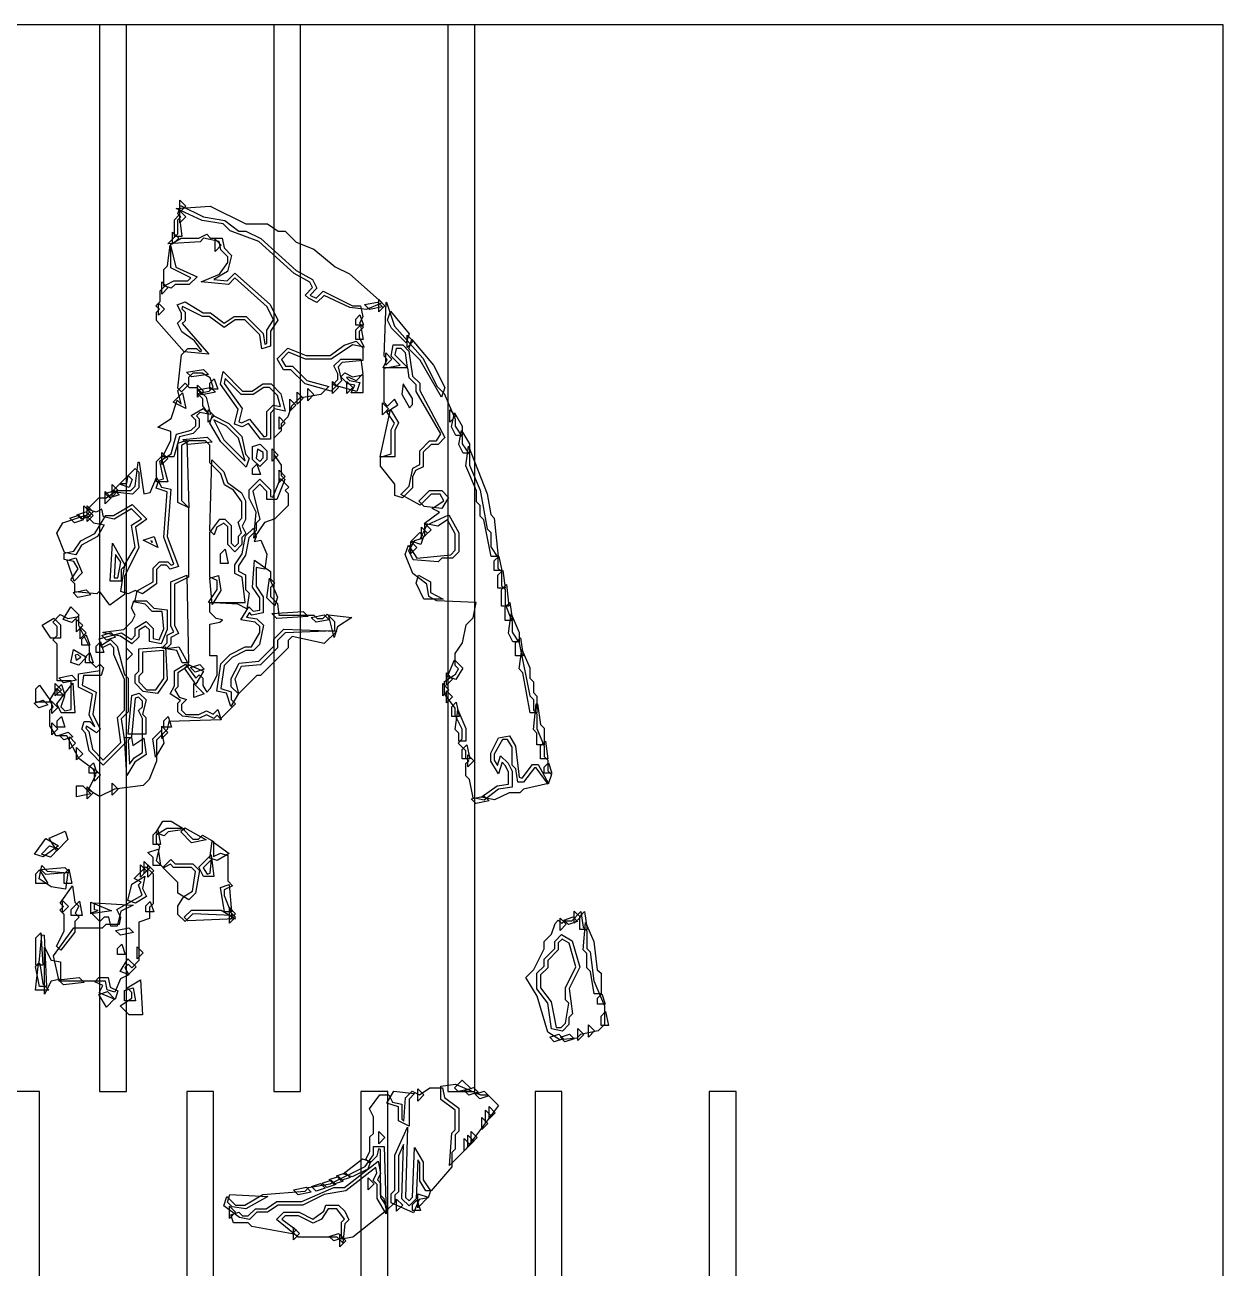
# Model space of a CAD drawing. Header units: millimetres. Extents: x 0 to 283, y 0 to 283.
# Drawn here: x 124 to 282.8, y 118 to 282.8 of the extents above; entities that cross this region are included whole.
import ezdxf

# ---------------------------------------------------------------- set-up
doc = ezdxf.new("R2010")
doc.units = ezdxf.units.MM
for name, color, linetype in [('CUT_OUTLINE', 5, 'Continuous'), ('CUT_SLOT', 1, 'Continuous'), ('ENG_D', 3, 'Continuous'), ('ENG_K', 2, 'Continuous'), ('ENG_L', 4, 'Continuous')]:
    doc.layers.add(name, color=color, linetype=linetype)

msp = doc.modelspace()

# ---------------------------------------------------------------- linework, layer by layer
at = {"layer": 'CUT_OUTLINE'}
msp.add_lwpolyline([(0, 0), (282.84, 0), (282.84, 282.84), (0, 282.84), (0, 0)], close=True, dxfattribs=at)
at = {"layer": 'CUT_SLOT'}
for points in [[(133.87, 141.42), (137.43, 141.42), (137.43, 282.84), (133.87, 282.84), (133.87, 141.42)], [(156.96, 141.42), (160.52, 141.42), (160.52, 282.84), (156.96, 282.84), (156.96, 141.42)], [(180.05, 141.42), (183.62, 141.42), (183.62, 282.84), (180.05, 282.84), (180.05, 141.42)], [(122.32, 0), (125.88, 0), (125.88, 141.42), (122.32, 141.42), (122.32, 0)], [(145.41, 0), (148.98, 0), (148.98, 141.42), (145.41, 141.42), (145.41, 0)], [(168.51, 0), (172.07, 0), (172.07, 141.42), (168.51, 141.42), (168.51, 0)], [(191.6, 0), (195.16, 0), (195.16, 141.42), (191.6, 141.42), (191.6, 0)], [(214.69, 0), (218.26, 0), (218.26, 141.42), (214.69, 141.42), (214.69, 0)]]:
    msp.add_lwpolyline(points, close=True, dxfattribs=at)
at = {"layer": 'ENG_D'}
for points in [[(138.59, 201.86), (138.59, 202.84), (140.04, 203.71), (140.95, 202.8), (140.95, 201.48), (141.75, 201.32), (142.36, 202.74), (142.15, 205.06), (140.85, 205.06), (139.89, 206.02), (138.55, 206.29), (138.85, 207.81), (140.95, 208.97), (140.95, 210.82), (141.8, 211.66), (142.93, 211.66), (143.37, 211.22), (143.71, 211.34), (142.36, 214.93), (142.82, 220.92), (141.36, 221.41), (141.71, 222.45), (142.33, 222.66), (141.87, 224.97), (143.34, 225.95), (144.06, 228.59), (146.01, 229.08), (146.61, 229.67), (146.61, 230.42), (145.99, 231.04), (147.59, 231.99), (148.3, 231.28), (147.55, 232.33), (147.55, 233.25), (146.84, 233.96), (148.38, 234.27), (148.93, 234.82), (148.53, 236.02), (147.48, 236.65), (146.23, 236.65), (145.66, 236.08), (145.66, 235.13), (144.72, 234.19), (144.24, 234.67), (144.73, 239.11), (145.57, 239.94), (146.7, 239.94), (147.14, 239.51), (147.41, 239.6), (146.44, 240.95), (144.77, 242.14), (144.2, 243.29), (144.72, 243.81), (144.72, 244.6), (144.15, 245.74), (145.22, 246.1), (147.61, 244.66), (148.57, 244.66), (150.39, 243.3), (151.72, 244.19), (153.3, 244.19), (155.55, 241.94), (155.76, 240.49), (156.03, 240.59), (156.03, 242.37), (156.94, 243.73), (156.08, 245.46), (151.8, 249.28), (150.94, 248.42), (147.31, 248.75), (149.75, 249.8), (150.85, 251.33), (150.85, 252.1), (149.93, 253.03), (149.71, 254.12), (147.63, 254.54), (147.18, 254.09), (142.93, 253.81), (144.25, 255.13), (144.25, 257.01), (144.62, 257.39), (144.22, 257.79), (144.58, 258.9), (147.62, 257.38), (150.47, 256.9), (152.34, 255.5), (153.26, 255.5), (155.23, 254.52), (159.94, 250.27), (162.11, 249.07), (162.69, 247.91), (161.79, 247.02), (161.83, 246.97), (162.59, 246.6), (163.53, 247.54), (167.4, 245.6), (168.48, 245.6), (168.77, 244.15), (168.34, 243.29), (168.86, 242.77), (168.29, 242.2), (168.29, 241.41), (168.95, 240.09), (167.4, 240.4), (164.59, 238.53), (161.17, 238.53), (158.92, 239.43), (157.98, 238.49), (158.53, 237.59), (159.43, 237.59), (161.34, 235.68), (164.27, 234.88), (163.22, 233.83), (160.39, 233.36), (159.31, 232.28), (158.83, 230.86), (157.92, 229.95), (157.92, 229), (156.98, 228.06), (156.98, 225.87), (157.92, 224.46), (157.92, 223.07), (158.43, 222.56), (157.37, 219.91), (156.03, 219.91), (156.03, 220.99), (155.09, 221.93), (154.17, 221.02), (155.12, 217.25), (154.62, 216.75), (154.62, 215.81), (153.66, 214.84), (153.19, 212.51), (152.26, 211.12), (152.26, 210.39), (153.21, 209.92), (153.21, 207.99), (153.69, 207.5), (153.39, 205.41), (152.2, 206.01), (148.31, 206.27), (149.44, 207.96), (149.44, 209.16), (148.49, 209.63), (148.49, 215.51), (149.79, 217.32), (150.48, 217.32), (151.32, 216.47), (151.32, 214.12), (151.79, 213.64), (152.26, 214.12), (152.26, 215.06), (152.7, 215.5), (152.23, 216.91), (152.74, 217.42), (152.74, 219.6), (151.63, 221.15), (150.42, 221.87), (149.94, 223.32), (148.49, 224.76), (148.49, 227.12), (147.92, 227.69), (145.73, 227.69), (144.72, 227.08), (144.72, 219.77), (145.66, 218.83), (145.66, 209.63), (143.78, 208.69), (143.78, 203.23), (144.33, 202.13), (143.31, 201.62), (143.31, 200.72), (142.72, 200.13), (144.38, 200.37), (145.74, 197.91), (144.25, 196.92), (144.25, 195.06), (143.84, 194.65), (144.41, 193.71), (145.39, 193.38), (144.72, 192.71), (144.72, 191.96), (145.29, 191.39), (147.02, 191.39), (148.02, 191.89), (148.92, 191.44), (149.54, 192.06), (149.99, 190.69), (143.03, 190.45), (142.82, 189.39), (141.42, 187.99), (141.42, 185.22), (140.44, 182.77), (139.65, 181.97), (135.83, 181.5), (133.87, 180.51), (132.39, 181.4), (133.38, 183.38), (132.99, 184.16), (131.1, 185.58), (129.5, 188.56), (128.09, 188.56), (127.28, 189.91), (127.28, 191.96), (127.7, 192.38), (127.25, 193.29), (128.18, 194.83), (129.2, 193.81), (128.73, 192.4), (129.24, 191.88), (130.11, 192.05), (130.11, 195.87), (128.22, 195.87), (128.22, 200.72), (127.65, 201.29), (128.22, 201.86), (128.22, 203.08), (127.65, 203.65), (128.65, 204.64), (129.67, 204.13), (131.05, 204.41), (131.05, 203.23), (132.46, 200.4), (132.46, 198.56), (133.41, 197.62), (133.88, 198.09), (134.38, 197.58), (134.05, 196.58), (131.73, 196.58), (131.54, 195.3), (133.43, 194.35), (132.95, 191.43), (133.93, 189.46), (133.44, 188.97), (132.12, 189.84), (132.03, 189.57), (132.45, 189.15), (132.92, 186.79), (134.35, 185.36), (136.69, 187.7), (136.22, 191), (137.18, 191.96), (137.18, 196.06), (135.76, 199.36), (135.76, 200.25), (135.25, 200.77), (134.21, 200.25), (133.81, 201.45), (136.75, 202.25), (138.09, 201.36), (138.59, 201.86)], [(150, 253.62), (149.2, 252.81), (149.2, 254.42), (150, 253.62)], [(142.85, 250.9), (143.24, 253.61), (143.26, 253.61), (143.98, 250.72), (146.78, 249.45), (145.76, 248.43), (143.88, 248.43), (143.37, 247.92), (142.36, 248.26), (142.36, 250.41), (142.85, 250.9)], [(142.13, 248.76), (142.93, 247.96), (142.13, 247.15), (142.13, 248.76)], [(141.66, 244.33), (141.66, 245.94), (142.46, 245.13), (141.66, 244.33)], [(168.99, 245.75), (170.73, 246.09), (171.36, 245.46), (169.63, 245.11), (168.99, 245.75)], [(174.72, 237.35), (171.45, 237.35), (172.01, 238.48), (171.59, 238.91), (171.87, 246.06), (171.92, 246.06), (172.98, 242.89), (176.74, 238.66), (178.62, 234.9), (179.57, 233.95), (181.02, 230.57), (181.02, 229.65), (181.96, 228.23), (181.96, 227.29), (182.9, 225.87), (182.9, 224.44), (184.31, 221.16), (185.25, 216.02), (185.73, 215.53), (185.73, 213.62), (186.68, 212.2), (186.68, 210.82), (187.15, 210.34), (187.15, 208.46), (187.62, 207.99), (187.62, 206.05), (188.56, 203.69), (188.56, 202.3), (189.49, 200.91), (190.9, 193.86), (191.39, 193.37), (191.39, 191.96), (191.86, 191.49), (191.86, 189.55), (192.8, 187.19), (192.8, 185.83), (193.28, 185.36), (193.28, 183.95), (193.78, 183.44), (193.36, 182.17), (191.74, 184.32), (191.51, 184.32), (190.09, 182.43), (189.3, 182.43), (189.05, 184.21), (188.56, 184.69), (188.56, 187.08), (187.96, 188.09), (187.29, 188.09), (186.2, 186.14), (186.2, 185.33), (186.61, 184.64), (187.04, 185.93), (188.05, 184.93), (188.56, 183.9), (188.56, 181.76), (186.77, 181.5), (184.85, 180.06), (183.41, 180.35), (182.92, 182.79), (182.43, 183.28), (182.43, 184.89), (182.81, 185.26), (182.43, 185.64), (182.43, 186.58), (181.39, 187.62), (181.96, 188.19), (181.96, 189.45), (181.02, 191.33), (181.02, 192.25), (179.61, 194.14), (179.61, 195.76), (181.07, 196.74), (181.44, 197.47), (181.02, 197.89), (181.02, 199.48), (181.98, 200.91), (182.45, 203.29), (183.39, 204.23), (183.8, 206.25), (178.6, 206.48), (177.5, 207.03), (177.26, 208.7), (175.4, 210.1), (174.4, 212.6), (174.82, 213.84), (175.95, 212.14), (180.44, 212.59), (181.02, 213.17), (181.02, 215.37), (179.99, 217.22), (178.71, 216.36), (176.92, 216.72), (178.92, 218.22), (177.96, 218.7), (179.52, 219.75), (179, 220.62), (177.82, 220.62), (176.35, 219.15), (173.8, 220.56), (174.91, 221.68), (175.39, 224.08), (176.31, 224.53), (176.31, 226.37), (177.62, 227.69), (178.53, 227.69), (179.1, 228.63), (175.83, 234.22), (175.83, 235.13), (174.9, 236.06), (174.72, 237.35)], [(174.71, 237.39), (174.43, 239.36), (173.85, 239.94), (173.2, 239.94), (173.03, 239.08), (174.71, 237.39)], [(166.86, 236.15), (166.61, 236.07), (166.99, 235.68), (168.36, 235.41), (167.97, 234.24), (164.77, 235.11), (165.46, 235.8), (165.46, 236.59), (164.94, 237.63), (165.84, 238.53), (168.5, 238.53), (168.78, 236.56), (167.87, 235.65), (166.86, 236.15)], [(153.74, 230.58), (155.64, 228.2), (156.03, 228.33), (156.03, 231.56), (156.9, 232.42), (157.84, 232.24), (157.47, 233.7), (156.41, 234.76), (155.63, 234.76), (154.22, 233.82), (152.64, 233.82), (150.52, 235.93), (150.39, 235.28), (152.75, 231.98), (152.31, 230.2), (152.72, 230.06), (153.74, 230.58)], [(147.65, 234.29), (146.84, 233.48), (146.84, 235.09), (147.65, 234.29)], [(164.76, 235.56), (165.56, 234.76), (164.76, 233.95), (164.76, 235.56)], [(145.28, 231.98), (143.62, 232.81), (144.87, 234.06), (145.28, 231.98)], [(172.43, 231.86), (173.51, 230.06), (173.01, 229.05), (173.01, 225.57), (171.06, 225.57), (172.43, 231.86)], [(149.02, 230.46), (150.34, 227.83), (153.15, 225.01), (152.29, 228.04), (150.71, 229.62), (149.02, 230.46)], [(155.56, 226.14), (154.8, 226.6), (154.63, 225.41), (155.09, 224.96), (155.56, 225.43), (155.56, 226.14)], [(137.67, 223.09), (138.59, 224.01), (139.06, 223.54), (139.06, 221.46), (138.21, 220.61), (135.49, 220.91), (136.61, 222.03), (137.46, 222.03), (137.67, 223.09)], [(134.59, 220.95), (135.39, 220.15), (134.59, 219.34), (134.59, 220.95)], [(134.62, 220.72), (135.83, 221.12), (136.44, 220.51), (135.23, 220.11), (134.62, 220.72)], [(134.69, 217.79), (135.7, 217.79), (138.16, 219.26), (140.14, 217.28), (138.61, 216.26), (139.07, 213.51), (137.18, 209.72), (137.18, 207.3), (135.24, 205.91), (133.85, 207.77), (133.5, 207.41), (130.58, 207.67), (130.58, 208.73), (130.04, 209.27), (131.01, 210.72), (130.43, 211.69), (129.16, 211.94), (129.16, 212.8), (130.44, 213.05), (131.36, 214.44), (133.24, 215.38), (134.69, 217.79)], [(129.91, 217.42), (131.11, 217.82), (131.72, 217.21), (130.52, 216.81), (129.91, 217.42)], [(131.46, 217.28), (130.85, 217.89), (132.06, 218.29), (132.67, 217.69), (131.46, 217.28)], [(133.03, 218.26), (132.23, 217.46), (132.23, 219.07), (133.03, 218.26)], [(176.54, 214.63), (176.54, 216.24), (177.35, 215.43), (176.54, 214.63)], [(177.82, 215.9), (177.01, 215.1), (177.01, 216.71), (177.82, 215.9)], [(141.1, 215.02), (141.59, 213.55), (139.63, 214.53), (141.1, 215.02)], [(175.13, 212.74), (175.13, 214.35), (175.93, 213.55), (175.13, 212.74)], [(176.45, 213.96), (175.16, 214.39), (176.31, 215.53), (176.81, 215.02), (176.45, 213.96)], [(135.78, 209.54), (136.28, 209.54), (136.69, 211.61), (135.96, 212.63), (135.78, 209.54)], [(155.09, 203.08), (154.51, 203.66), (152.59, 203.94), (153.63, 205.68), (154.23, 205.08), (155.09, 205.25), (155.09, 206.88), (154.14, 208.3), (154.42, 211.86), (156.51, 210.37), (156.51, 209.4), (157.08, 208.83), (156.51, 208.26), (156.51, 207.04), (157.44, 206.11), (157.65, 204.59), (162.26, 204.59), (162.73, 204.12), (163.48, 204.12), (164.05, 204.69), (164.99, 203.74), (164.99, 202.48), (158.49, 202.24), (157.45, 201.19), (157.45, 200.25), (155.2, 198), (152.65, 197.77), (151.81, 196.08), (152.28, 194.18), (151.26, 192.48), (150.67, 194.25), (149.41, 194.5), (149.92, 198.1), (151.18, 199.36), (153.15, 200.35), (154.01, 200.35), (155.09, 202.29), (155.09, 203.08)], [(142.36, 199.87), (139.54, 199.66), (139.54, 196.95), (139.06, 196.48), (139.06, 195.73), (140.1, 194.69), (141.3, 194.69), (142.36, 196.18), (142.36, 199.87)], [(130.62, 199.25), (130.74, 198.6), (131.38, 198.98), (130.99, 199.37), (130.62, 199.25)], [(145.61, 198.03), (147.65, 197.16), (146.62, 195.44), (145.12, 197.54), (145.61, 198.03)], [(147.75, 194.12), (146.37, 193.66), (146.37, 195.49), (147.75, 194.12)], [(126.4, 193.31), (127.01, 192.7), (125.8, 192.3), (125.19, 192.91), (126.4, 193.31)], [(139, 193.71), (138.58, 193.57), (138.11, 188.46), (137.66, 188), (137.84, 184.8), (138.43, 185.67), (139.54, 186.34), (139.54, 190.86), (139.01, 191.91), (139.54, 192.43), (139.54, 193.18), (139, 193.71)], [(133.03, 181.02), (132.23, 180.21), (132.23, 181.82), (133.03, 181.02)], [(125.25, 172.88), (126.74, 174.97), (128.42, 173.97), (126.38, 172.51), (125.25, 172.88)], [(141.87, 173.88), (141.42, 174.32), (141.42, 175.5), (142.77, 176.31), (144.82, 176.31), (146.23, 174.89), (146.98, 174.89), (147.51, 175.42), (148.96, 174.55), (148.96, 172.56), (149.89, 173.02), (150.85, 172.7), (150.85, 169.33), (151.48, 168.7), (150.38, 168.15), (150.38, 167.39), (151.44, 164.74), (146.23, 164.99), (145.19, 163.95), (144.25, 164.89), (144.25, 166), (145.02, 167.28), (146.16, 167.97), (146.59, 170.57), (146.04, 171.12), (143.68, 171.12), (143.26, 171.54), (142.32, 171.07), (141.4, 171.99), (141.87, 173.88)], [(148.71, 172.19), (147.61, 171.08), (148.13, 170.22), (148.51, 170.35), (148.71, 172.19)], [(127.43, 168.54), (125.84, 169.6), (126.19, 171.36), (126.91, 170.64), (129.67, 170.39), (129.36, 168.26), (127.43, 168.54)], [(136.16, 165.56), (139.49, 167.46), (139.03, 168.83), (139.37, 169.17), (138.43, 169.64), (140.01, 171.22), (140.95, 170.27), (140.95, 166.31), (140.48, 165.84), (140.48, 164.35), (139.06, 163.88), (139.06, 158.77), (138.12, 157.82), (137.65, 158.29), (137.23, 157.87), (137.73, 156.87), (136.65, 156.33), (135.9, 154.56), (134.85, 154.91), (134.63, 156.03), (128.51, 156.03), (127.73, 159.39), (130.46, 163.11), (134.25, 163.11), (134.72, 163.58), (136.51, 163.58), (136.7, 164.49), (136.16, 165.56)], [(128.93, 165.13), (128.93, 166.74), (129.73, 165.93), (128.93, 165.13)], [(131.2, 166.65), (131.57, 164.76), (130.11, 164.76), (130.11, 165.56), (131.2, 166.65)], [(132.7, 166.53), (135.45, 165.35), (132.7, 164.96), (132.7, 166.53)], [(151.09, 165.32), (151.89, 164.52), (151.09, 163.72), (151.09, 165.32)], [(190.39, 156.54), (191.43, 157.59), (192.8, 160.33), (192.8, 161.32), (193.78, 162.29), (194.25, 163.7), (194.69, 164.15), (195.16, 163.67), (195.54, 164.05), (196.48, 164.05), (197.69, 165.26), (197.98, 163.22), (198.46, 162.73), (198.46, 160.38), (198.92, 159.92), (199.4, 156.1), (200.82, 152.78), (200.82, 150.28), (199.99, 149.45), (197.63, 148.98), (197.16, 148.5), (194.87, 148.25), (193.31, 149.29), (191.88, 154.05), (190.39, 156.54)], [(126.82, 155.33), (125.91, 155.33), (125.37, 158), (125.87, 158.5), (126.21, 162.17), (126.52, 162.16), (126.82, 155.33)], [(194.41, 149.91), (195.06, 149.91), (195.65, 150.49), (196.09, 153.13), (195.63, 153.58), (195.63, 155.15), (197.03, 157.94), (196.14, 161.07), (195.2, 161.63), (194.69, 161.12), (194.69, 160.18), (193.28, 158.77), (193.28, 157.82), (192.33, 156.88), (192.33, 155.17), (193.73, 153.31), (194.41, 149.91)], [(138.64, 153.44), (137.18, 153.44), (137.18, 154.79), (138.3, 155.16), (138.64, 153.44)], [(134.89, 154.65), (135.86, 153.68), (134.77, 152.59), (133.76, 154.28), (134.89, 154.65)], [(181.05, 142.37), (184.37, 140.95), (185.36, 140.95), (186.75, 139.56), (182.38, 133.72), (180.27, 131.62), (180.55, 135.87), (181.02, 136.33), (181.02, 138.95), (179.13, 140.36), (179.13, 142.1), (181.05, 142.37)], [(173.48, 139.37), (171.95, 139.88), (172.88, 141.44), (175.64, 141.13), (174.89, 140.38), (174.89, 136.8), (173.48, 137.5), (173.48, 139.37)], [(176.87, 140.95), (176.07, 140.15), (176.07, 141.75), (176.87, 140.95)], [(170.88, 136.1), (171.69, 135.29), (170.88, 134.49), (170.88, 136.1)], [(177.43, 127.31), (176.24, 127.07), (175.48, 125.32), (172.53, 126.66), (172.53, 127.85), (173.01, 128.32), (173.01, 132.99), (174.68, 136.68), (174.69, 136.68), (174.42, 127.37), (174.89, 126.91), (175.37, 127.38), (175.63, 133.97), (176.78, 132.06), (176.78, 129.71), (177.74, 128.26), (177.43, 127.31)], [(170.65, 127.21), (170.65, 129.07), (170.13, 129.59), (170.64, 130.61), (170.49, 131.34), (166.5, 128.24), (163.65, 127.76), (160.8, 126.34), (157.52, 126.34), (156.11, 125.39), (154.72, 125.39), (153.76, 124.43), (152.4, 124.7), (150.34, 126.25), (150.75, 127.48), (151.89, 126.34), (153.14, 126.34), (155.49, 127.75), (161.11, 128.21), (161.58, 128.68), (164.45, 129.16), (169.08, 131.47), (170.18, 133.01), (170.18, 134.11), (171.58, 134.11), (171.85, 125.2), (170.65, 127.21)], [(169.47, 128.36), (169.47, 129.97), (170.27, 129.16), (169.47, 128.36)], [(157.33, 124.43), (158.29, 125.39), (160.33, 125.39), (162.14, 124.49), (163.61, 125.54), (163.88, 126.34), (165.56, 126.34), (166.36, 125.53), (166.93, 124.4), (166.4, 123.87), (166.11, 121.34), (165.37, 122.09), (160.19, 122.09), (157.33, 124.43)]]:
    msp.add_lwpolyline(points, close=True, dxfattribs=at)
at = {"layer": 'ENG_K'}
for points in [[(143.78, 257.01), (144.43, 257.66), (144.75, 254.79), (143.78, 254.79), (143.78, 257.01)], [(145.29, 257.39), (144.49, 256.58), (144.49, 258.19), (145.29, 257.39)], [(144.35, 254.56), (143.54, 253.75), (143.54, 255.36), (144.35, 254.56)], [(167.82, 243.81), (168.39, 244.39), (168.85, 243.01), (167.82, 243.01), (167.82, 243.81)], [(167.82, 242.4), (168.44, 243.02), (168.81, 241.12), (167.82, 241.12), (167.82, 242.4)], [(171.83, 237.73), (171.83, 239.34), (172.63, 238.53), (171.83, 237.73)], [(148.29, 236.48), (146.05, 236.16), (145.4, 236.81), (147.63, 237.13), (148.29, 236.48)], [(149.07, 235.9), (149.53, 234.52), (148.49, 234.52), (148.49, 235.33), (149.07, 235.9)], [(147.47, 233.8), (146.84, 234.43), (148.57, 234.78), (149.21, 234.14), (147.47, 233.8)], [(160.85, 233.35), (160.04, 232.54), (160.04, 234.15), (160.85, 233.35)], [(162.26, 233.82), (161.46, 233.01), (161.46, 234.62), (162.26, 233.82)], [(159.9, 232.4), (159.1, 231.6), (159.1, 233.21), (159.9, 232.4)], [(158.49, 230.05), (157.68, 229.24), (157.68, 230.85), (158.49, 230.05)], [(145.42, 227.78), (145.68, 218.82), (144.25, 219.53), (144.25, 227.39), (145.42, 227.78)], [(148.11, 228.17), (148.78, 227.5), (145.58, 227.21), (144.91, 227.88), (148.11, 228.17)], [(156.74, 226.61), (157.55, 225.8), (156.74, 225), (156.74, 226.61)], [(153.21, 217.26), (152.76, 216.37), (153.26, 215.39), (152.74, 214.86), (152.74, 213.92), (151.79, 212.98), (150.85, 213.92), (150.85, 216.28), (150.34, 216.78), (149.4, 216.22), (149.07, 215.23), (148.49, 215.81), (148.74, 225.18), (150.35, 223.57), (150.81, 222.18), (152.69, 220.77), (153.21, 219.73), (153.21, 217.26)], [(136.51, 221.93), (137.65, 223.07), (138.16, 222.57), (137.8, 221.5), (136.51, 221.93)], [(158.49, 222.97), (157.68, 222.17), (157.68, 223.78), (158.49, 222.97)], [(135.53, 221.89), (136.33, 221.09), (135.53, 220.28), (135.53, 221.89)], [(131.76, 217.46), (131.76, 219.07), (132.56, 218.26), (131.76, 217.46)], [(143.31, 208.99), (145.42, 209.89), (145.67, 198.23), (144.8, 198.23), (144.09, 199.9), (142.1, 200.18), (142.84, 200.92), (142.84, 201.91), (143.7, 202.34), (143.31, 203.12), (143.31, 208.99)], [(149.92, 207.84), (148.79, 205.97), (148.48, 209.47), (149.63, 209.85), (149.92, 207.84)], [(157.08, 205.8), (156.02, 206.86), (156.39, 209.46), (157.47, 206.96), (157.08, 205.8)], [(175.82, 208.81), (176.17, 209.89), (177.72, 208.97), (177.72, 207.56), (179.43, 206.71), (176.87, 206.71), (175.82, 208.81)], [(130.34, 207.56), (132.07, 207.91), (132.71, 207.27), (130.97, 206.93), (130.34, 207.56)], [(129.05, 203.99), (130.06, 205.68), (131.15, 204.59), (130.17, 203.61), (129.05, 203.99)], [(161.52, 204.39), (157.36, 204.11), (156.68, 204.79), (160.84, 205.07), (161.52, 204.39)], [(162.56, 203.63), (161.92, 204.26), (163.65, 204.61), (164.29, 203.97), (162.56, 203.63)], [(167.31, 204.28), (165.43, 203.02), (164.96, 201.63), (164.21, 204.63), (167.31, 204.28)], [(131.05, 196.78), (133.88, 197.25), (133.88, 200.48), (135.33, 201.35), (136.21, 200.47), (137.16, 196.7), (137.65, 196.2), (137.65, 191.76), (136.72, 190.84), (137.19, 187.54), (134.35, 184.69), (132.48, 186.56), (132.01, 188.92), (131.49, 189.44), (131.82, 190.45), (132.56, 190.45), (133.25, 189.76), (132.46, 191.35), (132.91, 194.09), (131.05, 195.02), (131.05, 196.78)], [(156.98, 200.44), (156.98, 201.39), (158.3, 202.71), (165.3, 202.45), (163.65, 200.8), (159.41, 201.74), (158.86, 201.19), (158.86, 200.25), (155.19, 196.58), (154.72, 196.58), (152.26, 194.12), (151.32, 195.06), (151.32, 196.16), (152.35, 198.21), (154.99, 198.45), (156.98, 200.44)], [(130.07, 198.3), (130.41, 200.01), (132.14, 198.98), (131.11, 197.96), (130.07, 198.3)], [(139.06, 197.14), (139.06, 200.09), (142.59, 200.36), (142.84, 196.04), (141.53, 194.2), (139.66, 194.47), (138.59, 195.54), (138.59, 196.67), (139.06, 197.14)], [(147.14, 198.02), (147.75, 197.42), (146.54, 197.01), (145.93, 197.62), (147.14, 198.02)], [(182.02, 197.56), (181.12, 196.06), (179.99, 196.43), (180.94, 198.64), (182.02, 197.56)], [(180.65, 196.1), (179.84, 195.3), (179.84, 196.91), (180.65, 196.1)], [(125.39, 193.04), (125.39, 194.79), (125.9, 195.29), (127.5, 193.04), (125.39, 193.04)], [(127.99, 195.49), (128.79, 194.69), (127.99, 193.89), (127.99, 195.49)], [(179.37, 195.49), (180.17, 194.69), (179.37, 193.89), (179.37, 195.49)], [(179.84, 192.94), (179.84, 194.55), (180.65, 193.75), (179.84, 192.94)], [(127.51, 191.53), (127.51, 193.14), (128.32, 192.33), (127.51, 191.53)], [(181.16, 193.05), (181.54, 191.15), (180.55, 191.15), (180.55, 192.43), (181.16, 193.05)], [(181.49, 187.85), (181.49, 188.94), (181.01, 189.42), (181.38, 192.02), (182.43, 189.55), (182.43, 187.85), (181.49, 187.85)], [(127.51, 190.31), (128.32, 189.5), (127.51, 188.7), (127.51, 190.31)], [(142.93, 189.03), (142.13, 188.23), (142.13, 189.84), (142.93, 189.03)], [(142.36, 189.74), (142.36, 190.55), (142.94, 191.12), (143.4, 189.74), (142.36, 189.74)], [(142.04, 189.28), (142.38, 187.58), (141.28, 185.75), (140.94, 188.17), (142.04, 189.28)], [(189.49, 183.08), (189.89, 182.95), (191.27, 184.79), (192, 184.79), (193.4, 182.27), (190.09, 181.51), (189.6, 181.02), (188.15, 181.02), (186.24, 180.07), (184.45, 180.42), (186.59, 181.95), (188.09, 182.17), (188.09, 183.79), (187.66, 184.65), (187.25, 185.06), (186.74, 183.52), (185.73, 185.2), (185.73, 186.26), (186.75, 188.3), (188.21, 188.59), (189.03, 187.22), (189.49, 183.08)], [(182.58, 187.39), (182.96, 185.5), (181.96, 185.5), (181.96, 186.77), (182.58, 187.39)], [(182.67, 186.07), (183.47, 185.26), (182.67, 184.46), (182.67, 186.07)], [(131.62, 181.96), (132.71, 180.87), (130.81, 180.5), (130.81, 181.96), (131.62, 181.96)], [(183.77, 179.58), (183.13, 180.22), (184.87, 180.57), (185.5, 179.93), (183.77, 179.58)], [(143.37, 177.25), (145.18, 176.17), (142.95, 175.85), (142.43, 175.33), (141.3, 175.7), (142.23, 177.25), (143.37, 177.25)], [(129.31, 175.92), (129.67, 174.83), (128.18, 173.33), (127.17, 175), (129.31, 175.92)], [(144.62, 175.83), (145.15, 176.36), (147.99, 174.79), (146.06, 174.4), (144.62, 175.83)], [(140.95, 172.44), (140.28, 173.11), (141.61, 173.55), (141.93, 171.36), (140.95, 171.36), (140.95, 172.44)], [(149.46, 172.04), (148.47, 172.37), (148.79, 174.6), (151.04, 172.99), (149.46, 172.04)], [(139.3, 171.45), (140.1, 170.65), (139.3, 169.84), (139.3, 171.45)], [(140.58, 171.12), (139.77, 170.32), (139.77, 171.92), (140.58, 171.12)], [(140.24, 169.84), (140.24, 171.45), (141.05, 170.65), (140.24, 169.84)], [(148.67, 172.81), (148.99, 169.94), (147.64, 169.94), (147.03, 171.17), (148.67, 172.81)], [(125.39, 169), (125.39, 170.27), (125.91, 170.79), (126.99, 169), (125.39, 169)], [(130.16, 169), (129.16, 169), (129.16, 170.27), (129.78, 170.89), (130.16, 169)], [(128.17, 160.7), (129.16, 162.69), (129.16, 164.89), (128.6, 165.46), (129.07, 165.93), (128.62, 166.38), (130.26, 168.67), (130.57, 166.52), (131.1, 165.98), (130.63, 165.04), (131.15, 164.52), (130.58, 163.95), (130.58, 162.55), (128.72, 160.16), (128.17, 160.7)], [(140.58, 166.61), (141.04, 165.23), (140.01, 165.23), (140.01, 166.03), (140.58, 166.61)], [(133.17, 165.51), (133.17, 166.42), (138.31, 166.12), (136.67, 165.3), (136.18, 163.34), (135.34, 163.34), (135.1, 164.52), (134.45, 164.52), (133.88, 163.95), (132.74, 165.09), (133.67, 165.41), (133.17, 165.51)], [(145.09, 164.52), (146.04, 165.46), (149.97, 165.46), (151.88, 164.32), (145.57, 164.04), (145.09, 164.52)], [(197.62, 164.52), (196.81, 163.72), (196.81, 165.32), (197.62, 164.52)], [(195.73, 163.58), (194.93, 162.77), (194.93, 164.38), (195.73, 163.58)], [(196.64, 164.55), (197.25, 163.95), (196.04, 163.54), (195.43, 164.15), (196.64, 164.55)], [(126.35, 158.16), (125.39, 158.16), (125.39, 161.79), (126.07, 162.46), (126.35, 158.16)], [(139.63, 159.81), (138.83, 159), (138.83, 160.61), (139.63, 159.81)], [(126.32, 155.67), (127.14, 154.86), (125.37, 154.86), (125.76, 158.39), (125.93, 158.39), (126.32, 155.67)], [(131.14, 156.52), (131.8, 155.85), (129.08, 155.55), (128.42, 156.22), (131.14, 156.52)], [(137.79, 151.56), (136.57, 152.77), (138.12, 153.8), (138.12, 154.52), (137.51, 155.14), (139.28, 156.2), (139.55, 151.56), (137.79, 151.56)], [(198.7, 150.24), (199.5, 149.44), (198.7, 148.63), (198.7, 150.24)], [(193.55, 148.6), (194.75, 149), (195.36, 148.39), (194.16, 147.99), (193.55, 148.6)], [(194.96, 148.6), (196.17, 149), (196.78, 148.39), (195.57, 147.99), (194.96, 148.6)], [(198.09, 148.96), (197.28, 148.16), (197.28, 149.77), (198.09, 148.96)], [(181.41, 141.4), (180.92, 141.89), (181.96, 142.93), (183.15, 141.75), (181.41, 141.4)], [(182.23, 141.52), (183.44, 141.93), (184.05, 141.32), (182.84, 140.92), (182.23, 141.52)], [(184.85, 141.46), (185.46, 140.85), (184.26, 140.44), (183.65, 141.05), (184.85, 141.46)], [(153.58, 124.92), (154.52, 125.87), (155.96, 125.87), (157.38, 126.81), (160.7, 126.81), (164.94, 128.69), (166.32, 128.69), (170.8, 132.18), (171.13, 130.55), (170.7, 129.68), (171.12, 129.26), (171.12, 127.35), (172.14, 125.81), (167.45, 122.11), (165.93, 121.81), (165.93, 124.08), (166.33, 124.48), (165.34, 125.87), (164.17, 125.87), (163.27, 124.5), (162.16, 123.95), (160.22, 124.92), (158.49, 124.92), (158.04, 124.48), (159.93, 123.06), (159.41, 122.55), (154.03, 123.52), (153.58, 123.98), (151.62, 123.98), (151.26, 125.07), (152.33, 125.43), (152.83, 124.92), (153.58, 124.92)], [(173.24, 127.14), (174.05, 126.34), (173.24, 125.53), (173.24, 127.14)], [(175.36, 125.63), (175.36, 126.43), (175.94, 127.01), (176.4, 125.63), (175.36, 125.63)], [(176.07, 126), (176.07, 127.84), (177.45, 127.38), (176.07, 126)], [(151.09, 124.59), (151.09, 126.2), (151.89, 125.39), (151.09, 124.59)], [(159.57, 123.37), (160.38, 122.57), (159.57, 121.76), (159.57, 123.37)]]:
    msp.add_lwpolyline(points, close=True, dxfattribs=at)
at = {"layer": 'ENG_L'}
for points in [[(145.29, 258.8), (144.49, 258), (144.49, 259.61), (145.29, 258.8)], [(161.12, 247.02), (162.11, 248.01), (161.75, 248.73), (159.67, 249.89), (154.97, 254.12), (151.19, 255.53), (150.26, 256.46), (147.48, 256.92), (144.01, 258.5), (148.54, 258.8), (153.26, 256.44), (156.11, 256.44), (157.52, 255.5), (158.49, 255.5), (159.94, 254.05), (162.29, 253.11), (165.12, 250.75), (167.01, 249.81), (171.32, 246), (169.27, 245.12), (167.05, 245.37), (163.63, 246.97), (162.68, 246.02), (161.55, 246.59), (161.12, 247.02)], [(142.7, 248.39), (143.72, 248.9), (145.57, 248.9), (145.97, 249.31), (143.31, 250.64), (143.31, 253.75), (144.66, 254.56), (147.02, 254.56), (148.07, 255.08), (148.59, 254.56), (150.1, 254.56), (150.36, 253.26), (151.35, 252.27), (150.82, 250.16), (149, 249.07), (150.76, 248.91), (151.78, 249.93), (156.46, 245.75), (157.49, 243.7), (156.51, 242.23), (156.51, 240.25), (155.37, 239.87), (155.11, 241.72), (153.11, 243.72), (151.86, 243.72), (150.37, 242.72), (148.41, 244.19), (147.49, 244.19), (144.86, 245.51), (144.76, 245.19), (145.19, 244.76), (145.19, 243.62), (144.81, 243.23), (148.35, 239.19), (145.08, 239.48), (141.42, 243.63), (141.42, 244.76), (141.8, 245.13), (141.32, 245.6), (141.89, 246.17), (141.89, 247.59), (142.7, 248.39)], [(170.88, 246.41), (171.69, 245.6), (170.88, 244.8), (170.88, 246.41)], [(172.58, 242.63), (172.04, 243.7), (172.45, 244.9), (174.92, 241.88), (174.52, 240.69), (172.58, 242.63)], [(168.76, 238.32), (166.04, 238.07), (165.49, 237.52), (165.96, 235.63), (164.59, 234.26), (161.1, 235.26), (159.24, 237.12), (158.26, 237.12), (157.39, 238.57), (158.81, 239.99), (161.27, 239), (164.44, 239), (166.29, 240.39), (167.88, 240.92), (168.76, 240.04), (168.76, 238.32)], [(174.66, 241.69), (175.46, 240.89), (174.66, 240.08), (174.66, 241.69)], [(179.19, 233.48), (176.35, 238.39), (174.86, 239.88), (175.27, 241.12), (178.15, 237.72), (179.62, 234.78), (179.19, 233.48)], [(175.36, 222.92), (175.36, 221.46), (174.01, 220.11), (173.01, 220.45), (173.01, 221.95), (171.12, 224.31), (171.12, 225.5), (172.53, 225.97), (172.53, 229.16), (172.97, 230.03), (171.97, 231.52), (173.39, 232.47), (172.96, 233.2), (172.06, 232.3), (171.59, 232.78), (171.59, 237.31), (173.71, 237.73), (172.51, 238.92), (172.81, 240.42), (174.05, 240.42), (174.88, 239.58), (175.35, 236.28), (176.31, 235.33), (176.31, 234.35), (179.66, 228.12), (178.76, 227.22), (177.82, 227.22), (176.78, 226.18), (176.78, 224.24), (175.77, 223.74), (175.36, 222.92)], [(151.75, 229.89), (152.24, 231.88), (149.89, 235.18), (150.23, 236.89), (152.83, 234.29), (154.08, 234.29), (155.49, 235.23), (156.6, 235.23), (157.9, 233.94), (158.48, 231.63), (157.06, 231.91), (156.51, 231.36), (156.51, 227.92), (155.21, 227.92), (153.61, 229.98), (152.75, 229.56), (151.75, 229.89)], [(166.36, 236.7), (167.38, 236.18), (168.76, 236.46), (168.76, 234.05), (167.2, 234.05), (167.71, 235.06), (166.76, 235.25), (165.84, 236.17), (166.36, 236.7)], [(142.22, 225.57), (143.31, 227.74), (143.31, 228.93), (141.6, 229.5), (143.34, 230.67), (144.15, 233.07), (144.68, 232.54), (144.22, 234.36), (145.19, 235.33), (145.76, 234.76), (146.7, 234.76), (148, 233.47), (148.58, 231.16), (147.16, 231.44), (146.7, 230.99), (147.08, 230.61), (147.08, 229.48), (146.26, 228.65), (144.44, 228.2), (143.72, 225.57), (142.22, 225.57)], [(166.64, 235.56), (167.45, 234.76), (166.64, 233.95), (166.64, 235.56)], [(174.11, 235.25), (173.96, 233.87), (174.95, 232.08), (175.36, 232.5), (175.36, 233.28), (174.11, 235.25)], [(171.36, 231.13), (171.36, 232.74), (172.16, 231.93), (171.36, 231.13)], [(149.06, 230.99), (148.26, 230.18), (148.26, 231.79), (149.06, 230.99)], [(149.96, 227.54), (148.47, 230.02), (148.83, 231.08), (150.99, 230), (152.72, 228.28), (153.19, 225.92), (153.71, 225.4), (153.31, 224.19), (149.96, 227.54)], [(180.31, 231.79), (181.12, 230.99), (180.31, 230.18), (180.31, 231.79)], [(181.96, 229.64), (181.96, 228.4), (181.11, 228.4), (180.54, 229.54), (180.91, 231.4), (181.96, 229.64)], [(182.05, 226.04), (181.48, 227.18), (181.85, 229.04), (182.9, 227.28), (182.9, 226.04), (182.05, 226.04)], [(142.93, 225.33), (142.13, 224.53), (142.13, 226.14), (142.93, 225.33)], [(155.09, 224.29), (154.15, 225.23), (154.15, 226.92), (155.16, 227.25), (156.03, 226.37), (156.03, 225.23), (155.09, 224.29)], [(185.72, 217.9), (186.2, 217.42), (186.7, 212.37), (185.78, 212.37), (184.81, 217.2), (184.32, 217.69), (184.32, 219.11), (183.85, 219.58), (183.85, 221.04), (182.43, 224.36), (182.8, 226.96), (185.25, 220.68), (185.72, 217.9)], [(134.18, 218.62), (133.43, 218.24), (132.26, 218.63), (133.78, 220.15), (134.75, 220.15), (136.16, 221.09), (138.02, 221.09), (138.6, 221.67), (138.96, 224.86), (139.13, 224.86), (139.73, 220.66), (140.55, 220.82), (141.4, 222.83), (142.05, 221.53), (143.32, 221.28), (142.84, 214.99), (144.32, 211.04), (143.24, 210.68), (142.74, 211.19), (141.99, 211.19), (141.42, 210.62), (141.42, 208.71), (139.56, 207.38), (138.59, 207.86), (137.67, 207.4), (136.68, 207.73), (137.19, 211.27), (138.58, 213.59), (138.1, 216.49), (139.4, 217.35), (138.08, 218.67), (135.81, 217.3), (134.39, 217.59), (134.18, 218.62)], [(142.01, 225.55), (142.91, 222.27), (141.42, 222.27), (141.42, 224.96), (142.01, 225.55)], [(154.15, 224.01), (154.72, 224.59), (155.18, 223.21), (154.15, 223.21), (154.15, 224.01)], [(154.62, 218.21), (153.68, 220.09), (153.68, 221.19), (155.09, 222.6), (156.51, 221.19), (156.51, 220.32), (156.84, 220.2), (157.83, 222.69), (158.96, 221.56), (158.49, 221.09), (158.86, 220.71), (158.86, 219.11), (157.11, 217.35), (155.71, 216.88), (154.3, 214.76), (154.62, 218.21)], [(180.14, 220.18), (179.26, 218.72), (176.9, 218.98), (176.21, 219.67), (177.62, 221.09), (179.23, 221.09), (180.14, 220.18)], [(134.49, 216.54), (133.58, 215.02), (131.46, 213.84), (130.7, 212.58), (129.23, 212.87), (128.2, 215.45), (129.01, 216.81), (132.06, 217.82), (133.05, 216.83), (134.49, 216.54)], [(132.23, 216.98), (132.23, 218.59), (133.03, 217.79), (132.23, 216.98)], [(174.86, 213.09), (175.68, 214.45), (176.37, 214.68), (177.31, 216.55), (180.18, 217.86), (181.49, 215.49), (181.49, 212.98), (180.65, 212.13), (179.23, 212.13), (178.75, 211.65), (175.45, 211.91), (174.86, 213.09)], [(143.78, 197.18), (145.25, 198.07), (146.63, 196.23), (147.08, 196.67), (147.55, 196.2), (147.55, 195.23), (148.07, 194.36), (148.53, 194.83), (149.44, 196.63), (149.44, 199.17), (148.49, 199.17), (148.49, 203.37), (149.79, 203.63), (150.14, 203.97), (149.32, 204.14), (148.49, 204.96), (148.49, 206.24), (153.18, 206.24), (152.75, 209.62), (151.79, 210.1), (151.79, 211.26), (152.75, 212.7), (153.23, 215.08), (154.25, 216.1), (154.64, 214.94), (154.34, 214.34), (155.23, 214.52), (156.04, 212.64), (155.76, 210.67), (154.62, 210.9), (154.62, 208.43), (155.56, 207.02), (155.56, 204.87), (154.07, 204.57), (153.72, 204.92), (153.36, 204.3), (154.73, 204.1), (155.58, 203.25), (155.07, 200.7), (154.25, 199.88), (153.26, 199.88), (151.46, 198.97), (150.36, 197.88), (149.93, 194.85), (151.32, 194.39), (151.32, 193.37), (151.89, 192.8), (149.91, 190.82), (149.44, 191.29), (149.01, 190.87), (148.02, 191.36), (147.12, 190.91), (144.85, 191.17), (144.25, 191.76), (144.25, 192.9), (144.59, 193.24), (143.24, 194.14), (143.78, 195.22), (143.78, 197.18)], [(140.64, 214.42), (140.85, 214.22), (140.89, 214.34), (140.64, 214.42)], [(136.71, 210.62), (136.71, 209.07), (135.28, 209.07), (135.58, 214.13), (137.24, 211.15), (136.71, 210.62)], [(150.9, 211.42), (149.91, 211.42), (149.91, 212.7), (150.52, 213.32), (150.9, 211.42)], [(130.71, 212.19), (131.57, 210.19), (130.48, 209.1), (129.57, 211.81), (130.71, 212.19)], [(186.2, 210.48), (186.2, 211.76), (186.82, 212.37), (187.2, 210.48), (186.2, 210.48)], [(187.66, 208.13), (186.68, 208.13), (186.68, 209.87), (187.31, 210.51), (187.66, 208.13)], [(187.15, 207.99), (187.8, 208.64), (188.12, 205.77), (187.15, 205.77), (187.15, 207.99)], [(139.06, 201.66), (138.15, 200.75), (136.62, 201.77), (134.35, 202.23), (134.35, 202.3), (137.07, 202.69), (138.16, 203.79), (138.57, 204.59), (138.1, 205.51), (138.42, 206.48), (140.1, 206.48), (141.06, 205.52), (142.84, 205.27), (142.84, 202.66), (142.03, 200.79), (140.48, 201.1), (140.48, 202.61), (139.97, 203.11), (139.06, 202.57), (139.06, 201.66)], [(187.62, 203.88), (187.62, 205.63), (188.26, 206.27), (188.6, 203.88), (187.62, 203.88)], [(188.08, 202.19), (188.45, 204.75), (189.5, 202.28), (189.5, 201.05), (188.65, 201.05), (188.08, 202.19)], [(127.39, 201.53), (126.24, 203.25), (127.79, 204.18), (128.69, 203.27), (128.69, 201.53), (127.39, 201.53)], [(130.81, 203.98), (131.62, 203.18), (130.81, 202.37), (130.81, 203.98)], [(131.29, 201.43), (131.29, 203.04), (132.09, 202.23), (131.29, 201.43)], [(131.52, 201.39), (132.1, 201.96), (132.56, 200.58), (131.52, 200.58), (131.52, 201.39)], [(135.36, 202.27), (135.97, 201.66), (134.76, 201.26), (134.15, 201.86), (135.36, 202.27)], [(190.01, 199.17), (189.03, 199.17), (189.03, 200.92), (189.67, 201.55), (190.01, 199.17)], [(131.99, 199.03), (132.57, 199.6), (133.03, 198.23), (131.99, 198.23), (131.99, 199.03)], [(133.98, 201.02), (134.44, 199.64), (133.41, 199.64), (133.41, 200.44), (133.98, 201.02)], [(137.41, 198.6), (137.41, 200.21), (138.22, 199.4), (137.41, 198.6)], [(189.49, 197.44), (189.86, 200.03), (190.92, 197.57), (190.92, 196.2), (191.39, 195.73), (191.39, 194.32), (191.86, 193.84), (191.86, 191.63), (190.96, 191.63), (189.99, 196.93), (189.49, 197.44)], [(130.82, 195.96), (129.09, 195.61), (128.45, 196.25), (130.19, 196.6), (130.82, 195.96)], [(130.6, 191.63), (128.78, 191.63), (128.18, 192.83), (130.3, 195.55), (130.6, 191.63)], [(128.22, 193.98), (128.22, 194.79), (128.8, 195.36), (129.26, 193.98), (128.22, 193.98)], [(137.63, 188.8), (138.14, 193.92), (139.13, 194.25), (140.03, 193.35), (139.56, 191.46), (140.01, 191.02), (140.01, 188.8), (137.63, 188.8)], [(146.7, 194.45), (146.74, 194.45), (146.71, 194.49), (146.7, 194.45)], [(191.38, 189.42), (191.76, 192.8), (191.93, 192.81), (192.32, 190.09), (192.8, 189.6), (192.8, 187.38), (191.86, 187.38), (191.86, 188.94), (191.38, 189.42)], [(129.26, 189.74), (128.22, 189.74), (128.22, 190.55), (128.8, 191.12), (129.26, 189.74)], [(129.1, 188.06), (128.49, 188.66), (129.7, 189.07), (130.31, 188.46), (129.1, 188.06)], [(130.68, 187.62), (129.87, 186.81), (129.87, 188.42), (130.68, 187.62)], [(138.28, 187.3), (139.72, 188.26), (140.03, 186.09), (138.53, 185.1), (137.46, 183.31), (137.16, 188.33), (138.08, 188.33), (138.28, 187.3)], [(130.81, 187.01), (131.62, 186.2), (130.81, 185.4), (130.81, 187.01)], [(192.33, 185.5), (192.33, 187.25), (192.97, 187.88), (193.31, 185.5), (192.33, 185.5)], [(132.46, 184.42), (133.04, 184.99), (133.5, 183.61), (132.46, 183.61), (132.46, 184.42)], [(192.8, 183.61), (192.8, 184.42), (193.38, 184.99), (193.84, 183.61), (192.8, 183.61)], [(133.98, 183.38), (133.17, 182.57), (133.17, 184.18), (133.98, 183.38)], [(135.53, 180.69), (135.53, 182.3), (136.33, 181.49), (135.53, 180.69)], [(140.95, 174.18), (140.95, 175.46), (141.57, 176.08), (141.94, 174.18), (140.95, 174.18)], [(127.22, 173.98), (128.42, 173.58), (127.34, 172.5), (126.14, 172.9), (127.22, 173.98)], [(146.23, 171.59), (147.09, 170.73), (146.59, 167.71), (145.7, 166.82), (144.25, 167.69), (144.25, 169.14), (142.27, 171.12), (143.31, 172.16), (143.88, 171.59), (146.23, 171.59)], [(126.72, 170.17), (126.05, 170.84), (129.25, 171.13), (129.92, 170.46), (126.72, 170.17)], [(137.6, 166.72), (138.15, 168.91), (139.87, 169.95), (139.55, 168.32), (140.08, 167.26), (138.62, 166.38), (137.6, 166.72)], [(149.88, 168.45), (151.06, 168.85), (151.34, 165.23), (150.41, 165.23), (149.88, 168.45)], [(151.09, 165.8), (151.89, 164.99), (151.09, 164.19), (151.09, 165.8)], [(197.52, 164.62), (198.16, 165.26), (198.5, 162.87), (197.52, 162.87), (197.52, 164.62)], [(198.46, 157.82), (198.46, 159.71), (197.98, 160.19), (198.31, 163.82), (199.4, 161.28), (199.86, 157.56), (200.35, 157.08), (200.35, 154.38), (199.44, 154.38), (198.95, 157.34), (198.46, 157.82)], [(138.36, 162.49), (136.63, 162.14), (135.99, 162.78), (137.73, 163.13), (138.36, 162.49)], [(192.8, 158.96), (194.22, 160.38), (194.22, 161.32), (195.12, 162.22), (196.54, 161.37), (197.53, 157.9), (196.11, 155.05), (196.59, 151.71), (196.1, 151.22), (196.1, 150.28), (195.24, 149.42), (193.77, 149.71), (193.29, 153.11), (191.86, 155.01), (191.86, 157.08), (192.8, 158.02), (192.8, 158.96)], [(128.69, 156.31), (127.44, 156.06), (126.57, 154.33), (126.57, 160.57), (127.44, 158.84), (128.69, 158.59), (128.69, 156.31)], [(136.24, 160.38), (136.81, 160.95), (137.27, 159.57), (136.24, 159.57), (136.24, 160.38)], [(137.6, 159.01), (138.69, 157.92), (137.71, 156.94), (136.59, 157.32), (137.6, 159.01)], [(134.27, 155.46), (133.25, 155.97), (133.78, 156.51), (135.01, 156.51), (135.27, 155.25), (136.29, 154.74), (135.91, 153.6), (133.79, 154.5), (134.27, 155.46)], [(200.45, 154.35), (200.91, 152.97), (199.88, 152.97), (199.88, 153.78), (200.45, 154.35)], [(200.35, 151.42), (200.96, 152.03), (201.34, 150.14), (200.35, 150.14), (200.35, 151.42)], [(170.83, 133.81), (170.63, 132.82), (169.71, 131.9), (169.18, 132.42), (169.71, 133.46), (169.71, 135.39), (170.18, 135.86), (170.18, 138.07), (169.67, 139.09), (171, 140.95), (172.21, 140.95), (172.69, 139.98), (173.95, 139.73), (173.95, 137.75), (174.22, 137.48), (174.43, 140.58), (175.32, 141.47), (176.29, 140.99), (177.65, 141.89), (179.33, 141.89), (179.58, 140.61), (181.49, 139.18), (181.49, 136.14), (181.02, 135.67), (181.02, 133.78), (180.55, 133.31), (180.55, 131.44), (177.83, 128.22), (177.11, 128.22), (176.31, 129.57), (176.31, 131.93), (176.04, 132.37), (175.83, 127.18), (174.89, 126.24), (173.95, 127.18), (174.15, 134.37), (173.48, 132.89), (173.48, 128.12), (173.01, 127.65), (173.01, 126.71), (171.92, 125.62), (171.61, 127.16), (171.12, 127.65), (171.12, 133.71), (170.83, 133.81)], [(185.03, 138.93), (185.83, 138.12), (185.03, 137.32), (185.03, 138.93)], [(186.3, 138.59), (185.5, 137.79), (185.5, 139.4), (186.3, 138.59)], [(185.36, 137.18), (184.55, 136.37), (184.55, 137.98), (185.36, 137.18)], [(183.47, 134.82), (182.67, 134.02), (182.67, 135.63), (183.47, 134.82)], [(183.14, 134.49), (183.14, 136.1), (183.95, 135.29), (183.14, 134.49)], [(182.2, 133.55), (182.2, 135.16), (183, 134.35), (182.2, 133.55)], [(167.37, 130.09), (166.15, 130.49), (168.72, 132.49), (169.77, 132.14), (169.43, 131.12), (167.37, 130.09)], [(167.08, 130), (165.87, 129.6), (165.26, 130.21), (166.47, 130.61), (167.08, 130)], [(161.93, 128.08), (160.2, 127.73), (159.56, 128.37), (161.3, 128.71), (161.93, 128.08)], [(163.17, 129.2), (163.78, 128.59), (162.57, 128.19), (161.96, 128.8), (163.17, 129.2)], [(163.38, 129.27), (164.58, 129.67), (165.19, 129.06), (163.99, 128.66), (163.38, 129.27)], [(164.93, 129.13), (164.32, 129.74), (165.53, 130.14), (166.14, 129.53), (164.93, 129.13)], [(151.45, 126.11), (150.82, 126.74), (151.15, 127.76), (156.15, 127.47), (153.25, 125.86), (151.45, 126.11)], [(164.32, 122.2), (165.53, 122.6), (166.14, 121.99), (164.93, 121.59), (164.32, 122.2)], [(166.5, 121.62), (165.7, 120.82), (165.7, 122.43), (166.5, 121.62)]]:
    msp.add_lwpolyline(points, close=True, dxfattribs=at)

doc.saveas('drawing.dxf')
